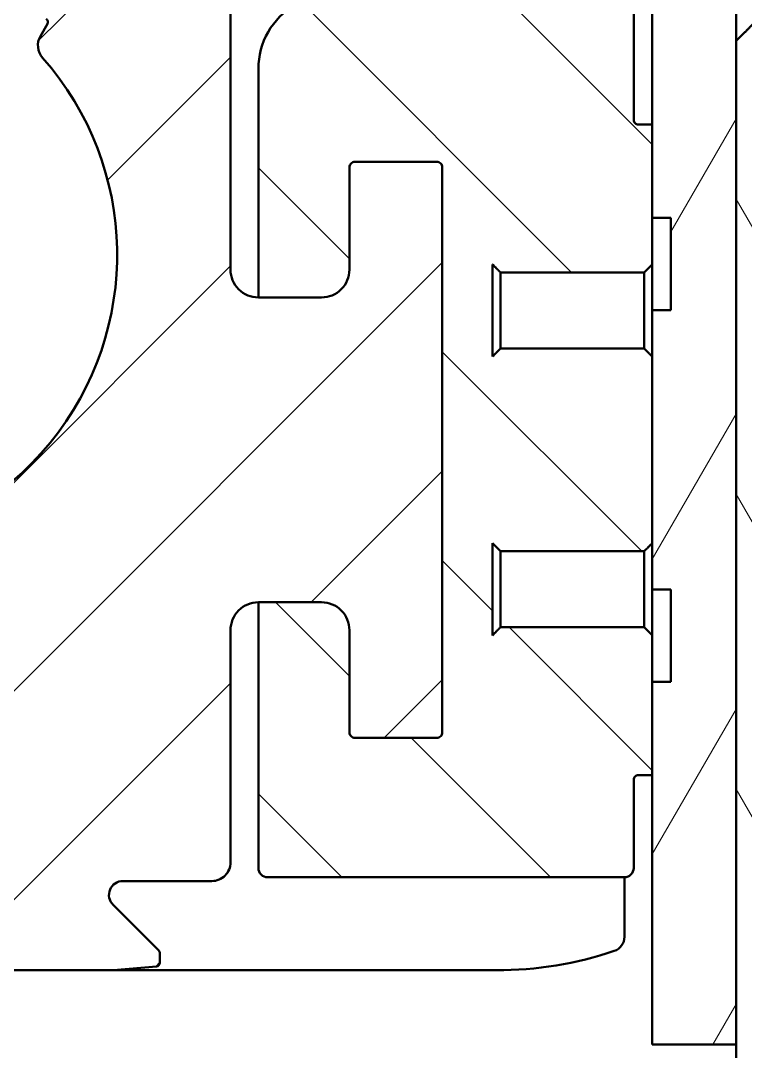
# Model space of a CAD drawing. Header units: millimetres. Extents: x 0 to 2376, y 0 to 1680.
# Drawn here: x 1817.5 to 1879.9, y 1193.2 to 1281.9 of the extents above; entities that cross this region are included whole.
import ezdxf

# ---------------------------------------------------------------- set-up
doc = ezdxf.new("R2010")
doc.units = ezdxf.units.MM
doc.header["$LTSCALE"] = 4
doc.layers.add('Hatch (ISO)', color=7, linetype='Continuous', lineweight=18)
doc.layers.add('Visible (ISO)', color=7, linetype='Continuous', lineweight=50)

msp = doc.modelspace()

# ---------------------------------------------------------------- hatches: boundary and pattern name
at = {"layer": 'Hatch (ISO)'}
h = msp.add_hatch(dxfattribs=at)
h.set_pattern_fill('ANSI31', color=256, scale=101.6, angle=90.00021045915, style=0)
h.set_pattern_definition([(135.00021045915, (0, 0), (-8.980223134685914, -8.980289107331227), [])])
edge = h.paths.add_edge_path()
edge.add_ellipse((1869.465174763153, 1208.966349610337), major_axis=(0.8000000000014894, 1.481769030366739e-12), ratio=1, start_angle=269.9999999999997, end_angle=359.999999999787)
edge.add_line((1870.265174763154, 1208.966349610336), (1870.265174763154, 1216.566349610335))
edge.add_ellipse((1870.665174763152, 1216.566349610338), major_axis=(-1.955912593333128e-12, 0.3999999999980446), ratio=1, start_angle=0, end_angle=89.99999999999977, ccw=False)
edge.add_line((1870.665174763154, 1216.966349610336), (1871.865174763154, 1216.966349610336))
edge.add_line((1871.865174763154, 1216.966349610336), (1871.865174763154, 1224.991700375799))
edge.add_line((1871.865174763154, 1224.991700375799), (1871.865174763154, 1228.996429342461))
edge.add_spline(control_points=[(1871.865174763154, 1228.996429342461), (1871.485326112208, 1229.379156072789), (1871.172374763154, 1229.695594533403)], knot_values=[0, 0, 0, 0.06151740070665828, 0.06151740070665828, 0.06151740070665828], weights=[1, 1.004609164062862, 1], degree=2, periodic=0)
edge.add_line((1871.172374763154, 1229.695594533403), (1858.797974763154, 1229.695594533403))
edge.add_spline(control_points=[(1858.797974763154, 1229.695594533403), (1858.485023414085, 1229.379156072773), (1858.105174763154, 1228.996429342461)], knot_values=[0, 0, 0, 0.0615174007066553, 0.0615174007066553, 0.0615174007066553], weights=[1, 1.004609164050975, 1], degree=2, periodic=0)
edge.add_line((1858.105174763154, 1228.996429342461), (1858.105174763154, 1236.93626987821))
edge.add_spline(control_points=[(1858.105174763154, 1236.93626987821), (1858.485023414082, 1236.5535431479), (1858.797974763154, 1236.237104687268)], knot_values=[0, 0, 0, 0.0615174007066553, 0.0615174007066553, 0.0615174007066553], weights=[1, 1.004609164113693, 1], degree=2, periodic=0)
edge.add_line((1858.797974763154, 1236.237104687268), (1871.172374763154, 1236.237104687268))
edge.add_spline(control_points=[(1871.172374763154, 1236.237104687269), (1871.485326112209, 1236.553543147884), (1871.865174763154, 1236.93626987821)], knot_values=[0, 0, 0, 0.06151740070665844, 0.06151740070665844, 0.06151740070665844], weights=[1, 1.004609164108344, 1], degree=2, periodic=0)
edge.add_line((1871.865174763154, 1236.93626987821), (1871.865174763154, 1252.996429342461))
edge.add_spline(control_points=[(1871.865174763154, 1252.996429342461), (1871.485326112207, 1253.379156072789), (1871.172374763154, 1253.695594533403)], knot_values=[0, 0, 0, 0.06151740070665812, 0.06151740070665812, 0.06151740070665812], weights=[1, 1.004609164038338, 1], degree=2, periodic=0)
edge.add_line((1871.172374763154, 1253.695594533403), (1858.797974763154, 1253.695594533403))
edge.add_spline(control_points=[(1858.797974763154, 1253.695594533403), (1858.485023414104, 1253.379156072792), (1858.105174763154, 1252.996429342461)], knot_values=[0, 0, 0, 0.06151740070665498, 0.06151740070665498, 0.06151740070665498], weights=[1, 1.004609164041367, 1], degree=2, periodic=0)
edge.add_line((1858.105174763154, 1252.996429342461), (1858.105174763154, 1260.93626987821))
edge.add_spline(control_points=[(1858.105174763154, 1260.93626987821), (1858.485023414104, 1260.553543147879), (1858.797974763154, 1260.237104687269)], knot_values=[0, 0, 0, 0.06151740070665497, 0.06151740070665497, 0.06151740070665497], weights=[1, 1.004609164103563, 1], degree=2, periodic=0)
edge.add_line((1858.797974763154, 1260.237104687269), (1871.172374763154, 1260.237104687269))
edge.add_spline(control_points=[(1871.172374763154, 1260.237104687269), (1871.485326112207, 1260.553543147882), (1871.865174763154, 1260.93626987821)], knot_values=[0, 0, 0, 0.06151740070665812, 0.06151740070665812, 0.06151740070665812], weights=[1, 1.004609164095982, 1], degree=2, periodic=0)
edge.add_line((1871.865174763154, 1260.93626987821), (1871.865174763154, 1264.940998844875))
edge.add_line((1871.865174763154, 1264.940998844875), (1871.865174763154, 1272.966349610336))
edge.add_line((1871.865174763154, 1272.966349610336), (1870.665174763154, 1272.966349610336))
edge.add_ellipse((1870.665174763153, 1273.366349610335), major_axis=(-0.3999999999991424, -8.6878220762018e-13), ratio=1, start_angle=0, end_angle=89.99999999999773, ccw=False)
edge.add_line((1870.265174763154, 1273.366349610335), (1870.265174763154, 1286.966349610335))
edge.add_ellipse((1869.865174763156, 1286.966349610338), major_axis=(1.994705017493029e-12, 0.399999999998002), ratio=1, start_angle=270.0000000000007, end_angle=360.0000000005707)
edge.add_line((1869.865174763154, 1287.366349610336), (1868.265174763154, 1287.366349610336))
edge.add_ellipse((1868.265174763152, 1287.766349610333), major_axis=(-0.3999999999980411, -1.948807165975527e-12), ratio=1, start_angle=0, end_angle=89.99999999999773, ccw=False)
edge.add_line((1867.865174763154, 1287.766349610336), (1867.865174763154, 1289.766349610336))
edge.add_ellipse((1867.065174763152, 1289.766349610334), major_axis=(-1.524401594512345e-12, 0.8000000000015035), ratio=1, start_angle=270.0000000000017, end_angle=359.999999999785)
edge.add_line((1867.065174763154, 1290.566349610335), (1855.788417006949, 1290.566349610335))
edge.add_line((1855.788417006949, 1290.566349610335), (1855.788417006949, 1290.886349610335))
edge.add_line((1855.788417006949, 1290.886349610336), (1868.345174763154, 1290.886349610336))
edge.add_line((1868.345174763154, 1290.886349610336), (1868.345174763154, 1287.846349610336))
edge.add_line((1868.345174763154, 1287.846349610336), (1869.945174763154, 1287.846349610336))
edge.add_line((1869.945174763154, 1287.846349610336), (1869.945174763154, 1294.246349610336))
edge.add_line((1869.945174763154, 1294.246349610336), (1868.865763828411, 1318.968924590104))
edge.add_ellipse((1857.737174763149, 1288.966349610317), major_axis=(-30.00257497978641, 11.12858906526202), ratio=1, start_angle=269.9999999999999, end_angle=290.3508816000671)
edge.add_line((1857.737174763154, 1320.966349610335), (1818.521174763154, 1320.966349610335))
edge.add_ellipse((1818.521174763153, 1288.966349610328), major_axis=(-32.00000000000738, 3.082471788150817e-13), ratio=1, start_angle=270, end_angle=290.3420989283417)
edge.add_line((1807.397184819496, 1318.970630100516), (1807.065174763154, 1311.366349610335))
edge.add_line((1807.065174763154, 1311.366349610335), (1810.425174763154, 1311.366349610335))
edge.add_ellipse((1810.425174763156, 1309.766349610338), major_axis=(1.599999999997536, 2.473263573058983e-12), ratio=1, start_angle=0, end_angle=90, ccw=False)
edge.add_line((1812.025174763154, 1309.766349610336), (1812.025174763154, 1299.846349610335))
edge.add_line((1812.025174763154, 1299.846349610335), (1816.894924426272, 1299.846349610335))
edge.add_line((1816.894924426272, 1299.846349610335), (1839.065174763154, 1287.046349610335))
edge.add_line((1839.065174763154, 1287.046349610335), (1841.785174763154, 1287.046349610335))
edge.add_line((1841.785174763154, 1287.046349610335), (1841.785174763154, 1290.886349610335))
edge.add_line((1841.785174763154, 1290.886349610335), (1852.741932519358, 1290.886349610335))
edge.add_line((1852.741932519358, 1290.886349610336), (1852.741932519358, 1290.566349610336))
edge.add_line((1852.741932519358, 1290.566349610335), (1843.065174763154, 1290.566349610335))
edge.add_ellipse((1843.065174763155, 1289.766349610334), major_axis=(-0.8000000000014894, -1.495979885081941e-12), ratio=1, start_angle=269.9999999999987, end_angle=359.999999999785)
edge.add_line((1842.265174763154, 1289.766349610336), (1842.265174763154, 1285.340621852604))
edge.add_ellipse((1839.865174763152, 1285.340621852606), major_axis=(-1.452197615708624e-12, -2.400000000002336), ratio=1, start_angle=30.603294608257784, end_angle=90.00000000000011, ccw=False)
edge.add_ellipse((1844.345174763161, 1277.766349610332), major_axis=(-5.508561630744388, -3.258181818189369), ratio=1, start_angle=270.0000000000001, end_angle=329.3967053917193)
edge.add_line((1837.945174763154, 1277.766349610336), (1837.945174763154, 1258.086349610335))
edge.add_line((1837.945174763154, 1258.086349610335), (1843.385174763154, 1258.086349610335))
edge.add_ellipse((1843.385174763155, 1260.486349610335), major_axis=(2.399999999999531, -4.574377856444973e-13), ratio=1, start_angle=269.9999999999994, end_angle=360.0000000000225)
edge.add_line((1845.785174763154, 1260.486349610335), (1845.785174763154, 1269.286349610335))
edge.add_ellipse((1846.265174763154, 1269.286349610336), major_axis=(-2.27901402595265e-13, 0.4799999999997767), ratio=1, start_angle=0, end_angle=89.99999999999989, ccw=False)
edge.add_line((1846.265174763154, 1269.766349610336), (1853.305174763154, 1269.766349610336))
edge.add_ellipse((1853.305174763154, 1269.286349610336), major_axis=(0.4799999999998068, 2.012560500042614e-13), ratio=1, start_angle=0, end_angle=89.99999999999977, ccw=False)
edge.add_line((1853.785174763154, 1269.286349610335), (1853.785174763154, 1220.646349610335))
edge.add_ellipse((1853.305174763154, 1220.646349610335), major_axis=(1.941506226466604e-13, -0.4799999999998192), ratio=1, start_angle=0, end_angle=89.99999999999721, ccw=False)
edge.add_line((1853.305174763154, 1220.166349610335), (1846.265174763154, 1220.166349610335))
edge.add_ellipse((1846.265174763154, 1220.646349610335), major_axis=(-0.4799999999997837, -1.870451952890593e-13), ratio=1, start_angle=0, end_angle=89.99999999999801, ccw=False)
edge.add_line((1845.785174763154, 1220.646349610335), (1845.785174763154, 1229.446349610335))
edge.add_ellipse((1843.385174763155, 1229.446349610336), major_axis=(9.654758417129715e-13, 2.399999999999025), ratio=1, start_angle=270.0000000000002, end_angle=360.0000000000468)
edge.add_line((1843.385174763154, 1231.846349610335), (1837.945174763154, 1231.846349610335))
edge.add_line((1837.945174763154, 1231.846349610335), (1837.945174763154, 1208.966349610335))
edge.add_ellipse((1838.745174763156, 1208.966349610337), major_axis=(1.503085312439542e-12, -0.8000000000015035), ratio=1, start_angle=270.0000000000005, end_angle=359.9999999997865)
edge.add_line((1838.745174763154, 1208.166349610335), (1869.465174763154, 1208.166349610336))
h = msp.add_hatch(dxfattribs=at)
h.set_pattern_fill('ANSI31', color=256, scale=101.6, angle=14.999977780745, style=0)
h.set_pattern_definition([(59.99997778074501, (0, 0), (-10.9985201655369, 6.350004265217327), [])])
h.paths.add_polyline_path([(1879.07979545967, 1193.766349610337), (1879.079795459667, 1280.166349610349), (1879.079795459666, 1318.566349610338), (1871.865174763136, 1318.566349610337), (1871.865174763138, 1272.966349610336), (1871.865174763138, 1264.940998844875), (1873.465174763138, 1264.940998844875), (1873.465174763138, 1256.991700375799), (1871.865174763138, 1256.991700375799), (1871.865174763138, 1252.996429342461), (1871.865174763139, 1236.93626987821), (1871.865174763139, 1232.940998844875), (1873.465174763139, 1232.940998844875), (1873.465174763139, 1224.991700375799), (1871.86517476314, 1224.991700375799), (1871.86517476314, 1216.966349610336), (1871.865174763141, 1193.766349610337)])
h = msp.add_hatch(dxfattribs=at)
h.set_pattern_fill('ANSI31', color=256, scale=101.6, style=0)
h.set_pattern_definition([(45, (0, 0), (-8.980256121069154, 8.980256121069154), [])])
edge = h.paths.add_edge_path()
edge.add_ellipse((1791.865174763153, 1200.966349610338), major_axis=(0.8000000000015106, 1.51734515302671e-12), ratio=1, start_angle=270.0000000000002, end_angle=359.9999999997839)
edge.add_line((1792.665174763155, 1200.966349610337), (1792.665174763155, 1201.434978760437))
edge.add_ellipse((1791.865174763161, 1201.434978760441), major_axis=(3.364083441645217e-12, 0.7999999999935953), ratio=1, start_angle=269.9999999999997, end_angle=315.0000000004774)
edge.add_line((1792.430860188103, 1202.000664185388), (1788.638177607083, 1205.793346766409))
edge.add_ellipse((1789.486705744505, 1206.641874903833), major_axis=(-0.8485281374248895, 0.8485281374219397), ratio=1, start_angle=339.99999999984664, end_angle=449.9999999999984, ccw=False)
edge.add_line((1788.979563830417, 1207.729444248277), (1793.755772629233, 1209.956626988112))
edge.add_ellipse((1795.784340285586, 1205.606349610345), major_axis=(4.350277377767578, 2.028567656353339), ratio=1, start_angle=64.99999999995771, end_angle=90.00000000000023, ccw=False)
edge.add_line((1795.784340285588, 1210.406349610337), (1799.146009240721, 1210.406349610337))
edge.add_ellipse((1799.146009240723, 1205.606349610345), major_axis=(4.799999999991606, 1.899167577552761e-12), ratio=1, start_angle=64.99999999995771, end_angle=90.0000000000004, ccw=False)
edge.add_line((1801.174576897076, 1209.956626988113), (1805.950785695892, 1207.729444248278))
edge.add_ellipse((1805.443643781805, 1206.641874903833), major_axis=(1.08756934444391, -0.5071419140875425), ratio=1, start_angle=339.9999999998467, end_angle=450.00000000000233, ccw=False)
edge.add_line((1806.292171919227, 1205.793346766409), (1802.499489338206, 1202.000664185388))
edge.add_ellipse((1803.065174763148, 1201.434978760441), major_axis=(-0.5656854249470172, -0.5656854249423616), ratio=1, start_angle=270.0000000000015, end_angle=315.0000000004775)
edge.add_line((1802.265174763155, 1201.434978760438), (1802.265174763155, 1200.966349610337))
edge.add_ellipse((1803.065174763156, 1200.966349610338), major_axis=(1.510239725669109e-12, -0.8000000000015106), ratio=1, start_angle=269.9999999999997, end_angle=359.999999999784)
edge.add_line((1803.065174763155, 1200.166349610337), (1825.465174763155, 1200.166349610337))
edge.add_line((1825.465174763155, 1200.166349610337), (1829.173064600835, 1200.490747936737))
edge.add_ellipse((1829.145174763155, 1200.809530240126), major_axis=(0.318782303388879, 0.027889837679554), ratio=1, start_angle=269.9999999999844, end_angle=354.9999999999231)
edge.add_line((1829.465174763155, 1200.809530240126), (1829.465174763155, 1201.633801270377))
edge.add_ellipse((1829.145174763147, 1201.633801270374), major_axis=(-2.523982362291468e-12, 0.3200000000075534), ratio=1, start_angle=270.000000000001, end_angle=314.9999999991136)
edge.add_line((1829.371448933134, 1201.860075440358), (1825.433702900579, 1205.797821472913))
edge.add_ellipse((1826.282231038002, 1206.646349610337), major_axis=(-0.8485281374244068, 0.8485281374227429), ratio=1, start_angle=314.9999999998848, end_angle=449.99999999999625, ccw=False)
edge.add_line((1826.282231038003, 1207.846349610337), (1833.945174763155, 1207.846349610337))
edge.add_ellipse((1833.945174763157, 1209.446349610334), major_axis=(1.599999999997515, -2.493332178160184e-12), ratio=1, start_angle=269.9999999999997, end_angle=360.0000000001787)
edge.add_line((1835.545174763155, 1209.446349610337), (1835.545174763155, 1229.446349610337))
edge.add_ellipse((1837.945174763154, 1229.446349610338), major_axis=(-9.886636392432012e-13, 2.399999999999025), ratio=1, start_angle=0, end_angle=89.99999999999989, ccw=False)
edge.add_line((1837.945174763155, 1231.846349610337), (1843.385174763155, 1231.846349610337))
edge.add_ellipse((1843.385174763156, 1229.446349610338), major_axis=(2.399999999999025, 9.922163529220023e-13), ratio=1, start_angle=0, end_angle=90.00000000000068, ccw=False)
edge.add_line((1845.785174763155, 1229.446349610337), (1845.785174763155, 1220.646349610337))
edge.add_ellipse((1846.265174763155, 1220.646349610337), major_axis=(-2.179347725710184e-13, -0.4799999999997909), ratio=1, start_angle=270.0000000000022, end_angle=360.0000000000463)
edge.add_line((1846.265174763155, 1220.166349610337), (1853.305174763155, 1220.166349610337))
edge.add_ellipse((1853.305174763155, 1220.646349610337), major_axis=(0.4799999999998192, -1.824076357830132e-13), ratio=1, start_angle=269.999999999998, end_angle=360.0000000000447)
edge.add_line((1853.785174763155, 1220.646349610337), (1853.785174763154, 1269.286349610337))
edge.add_ellipse((1853.305174763155, 1269.286349610337), major_axis=(1.912894199800145e-13, 0.479999999999805), ratio=1, start_angle=270.0000000000007, end_angle=360.0000000000466)
edge.add_line((1853.305174763154, 1269.766349610337), (1846.265174763154, 1269.766349610337))
edge.add_ellipse((1846.265174763154, 1269.286349610337), major_axis=(-0.4799999999997695, 2.108293452134175e-13), ratio=1, start_angle=270.0000000000014, end_angle=360.0000000000524)
edge.add_line((1845.785174763155, 1269.286349610337), (1845.785174763155, 1260.486349610337))
edge.add_ellipse((1843.385174763155, 1260.486349610336), major_axis=(4.826239846190573e-13, -2.399999999999523), ratio=1, start_angle=0, end_angle=89.99999999999977, ccw=False)
edge.add_line((1843.385174763155, 1258.086349610337), (1837.945174763154, 1258.086349610337))
edge.add_ellipse((1837.945174763154, 1260.486349610336), major_axis=(-2.399999999999502, -4.948364378899344e-13), ratio=1, start_angle=0, end_angle=90.00000000000011, ccw=False)
edge.add_line((1835.545174763155, 1260.486349610337), (1835.545174763155, 1286.012093351914))
edge.add_ellipse((1834.585174763156, 1286.012093351916), major_axis=(1.284968114375362e-12, 0.9599999999987007), ratio=1, start_angle=269.9999999999987, end_angle=330.0000000001217)
edge.add_line((1835.065174763155, 1286.843477739548), (1827.971227791302, 1290.939169933364))
edge.add_ellipse((1827.571227791307, 1290.246349610359), major_axis=(-0.6928203230053271, 0.3999999999947301), ratio=1, start_angle=270.0000000000055, end_angle=300.0000000008455)
edge.add_line((1827.571227791302, 1291.046349610337), (1825.219082435217, 1291.046349610337))
edge.add_ellipse((1825.219082435217, 1290.246349610336), major_axis=(-0.8000000000008747, -8.565404087698141e-13), ratio=1, start_angle=269.9999999999987, end_angle=329.9999999999013)
edge.add_line((1824.52626211219, 1290.646349610337), (1824.277202219865, 1290.214965222703))
edge.add_ellipse((1824.970022542894, 1289.814965222704), major_axis=(-0.3999999999994446, -0.6928203230292544), ratio=1, start_angle=269.9999999999995, end_angle=359.9999999997834)
edge.add_line((1824.570022542892, 1289.122144899676), (1824.768021194925, 1289.007830324625))
edge.add_ellipse((1824.368021194936, 1288.315010001604), major_axis=(0.399999999989387, 0.692820323020586), ratio=0.9999999999999997, start_angle=314.99999999928787, end_angle=360.00000000000335, ccw=False)
edge.add_line((1825.140761855958, 1288.522065237679), (1825.550710308196, 1286.992116785441))
edge.add_ellipse((1824.777969647167, 1286.785061549358), major_axis=(0.2070552360826705, -0.772740661028549), ratio=1, start_angle=0, end_angle=90.00000000000301, ccw=False)
edge.add_line((1824.985024883247, 1286.012320888329), (1823.892204560218, 1285.7195005653))
edge.add_ellipse((1823.685149324138, 1286.492241226332), major_axis=(-0.772740661031921, -0.2070552360804111), ratio=1, start_angle=45.000000000034504, end_angle=89.99999999999659, ccw=False)
edge.add_line((1823.285149324137, 1285.799420903305), (1821.998258898093, 1286.542407437198))
edge.add_ellipse((1821.198258898094, 1285.156766791139), major_axis=(0.7999999999994508, 1.385640646058865), ratio=0.9999999999999998, start_angle=4.071109992273301e-13, end_angle=84.9999999997983)
edge.add_line((1819.887615627231, 1286.074489089305), (1818.129882962629, 1283.564186687966))
edge.add_ellipse((1818.523075943885, 1283.288869998516), major_axis=(-0.2753166894489655, -0.3931929812555538), ratio=1, start_angle=269.9999999999994, end_angle=365.0000000003845)
edge.add_line((1818.283075943887, 1282.873177804702), (1819.668865476586, 1282.073091844958))
edge.add_ellipse((1819.508865476583, 1281.795963715745), major_axis=(0.2771281292122661, -0.1600000000039601), ratio=1, start_angle=1.0376766113040503e-09, end_angle=90.00000000001518, ccw=False)
edge.add_line((1819.785993605798, 1281.635963715746), (1819.177636280746, 1280.582257919604))
edge.add_ellipse((1820.563276926805, 1279.782257919605), major_axis=(-0.7999999999993367, -1.385640646058452), ratio=1, start_angle=269.9999999999993, end_angle=341.4793114944854)
edge.add_ellipse((1800.185174763154, 1261.766349610337), major_axis=(16.95614899695682, -19.17939027166907), ratio=1, start_angle=127.04137729318089, end_angle=450, ccw=False)
edge.add_ellipse((1805.598357949407, 1288.422257919604), major_axis=(1.56799458131985, -0.3184226640027599), ratio=1, start_angle=269.9999999999991, end_angle=341.4793160123123)
edge.add_line((1806.983998595462, 1287.622257919604), (1807.592355920511, 1288.675963715746))
edge.add_ellipse((1807.869484049722, 1288.515963715746), major_axis=(0.1600000000002582, 0.2771281292112783), ratio=1, start_angle=6.798472895752639e-11, end_angle=90.0000000000008, ccw=False)
edge.add_line((1808.029484049722, 1288.793091844957), (1809.415273582421, 1287.993005885215))
edge.add_ellipse((1809.655273582423, 1288.408698079028), major_axis=(0.4156921938132228, -0.2400000000011085), ratio=1, start_angle=270.0000000000047, end_angle=365.0000000005938)
edge.add_line((1810.090301320199, 1288.205841313396), (1811.414936778362, 1291.046531220582))
edge.add_ellipse((1809.964844319105, 1291.722720439368), major_axis=(0.6761892187859009, 1.45009245925694), ratio=1, start_angle=269.9999999999986, end_angle=355.0000000000533)
edge.add_line((1810.764844319105, 1293.108361085422), (1809.699431021577, 1293.723477739548))
edge.add_ellipse((1809.539431021577, 1293.446349610337), major_axis=(-0.277128129211193, 0.1599999999996826), ratio=1, start_angle=269.9999999999974, end_angle=299.9999999999913)
edge.add_line((1809.539431021577, 1293.766349610337), (1807.944148953493, 1293.766349610337))
edge.add_ellipse((1807.94414895349, 1293.44634961034), major_axis=(-0.3199999999961989, 3.160359523789389e-12), ratio=1, start_angle=270.000000000001, end_angle=324.314665288145)
edge.add_ellipse((1804.825174763154, 1295.686349610337), major_axis=(2.859059674477036, -2.053333333333215), ratio=1, start_angle=85.5277438696491, end_angle=360.00000000000006, ccw=False)
edge.add_ellipse((1807.301560676217, 1298.621160133966), major_axis=(0.244567543639101, -0.2063654927557639), ratio=1, start_angle=270.0000000000006, end_angle=330.1575908423035)
edge.add_line((1807.411007122081, 1298.320458495311), (1809.414621209018, 1299.049714383913))
edge.add_ellipse((1809.305174763156, 1299.350416022563), major_axis=(0.3007016386506643, 0.1094464458627101), ratio=1, start_angle=270.0000000000066, end_angle=340.0000000002991)
edge.add_line((1809.625174763155, 1299.350416022564), (1809.625174763155, 1306.566349610337))
edge.add_ellipse((1808.025174763157, 1306.566349610339), major_axis=(2.500437605517787e-12, 1.5999999999975), ratio=1, start_angle=270, end_angle=360.0000000001787)
edge.add_line((1808.025174763154, 1308.166349610337), (1788.745174763154, 1308.166349610337))
edge.add_line((1788.745174763154, 1308.166349610337), (1786.954039929447, 1307.850524213068))
edge.add_ellipse((1787.065174763155, 1307.220247251139), major_axis=(-0.6302769619285511, -0.1111348337081596), ratio=1, start_angle=270.0000000000057, end_angle=349.9999999998464)
edge.add_line((1786.425174763154, 1307.22024725114), (1786.425174763154, 1306.406349610337))
edge.add_ellipse((1786.745174763156, 1306.406349610338), major_axis=(1.67133107937932e-12, -0.3200000000016701), ratio=1, start_angle=270.000000000001, end_angle=359.999999999403)
edge.add_line((1786.745174763154, 1306.086349610337), (1789.0395341171, 1306.086349610337))
edge.add_ellipse((1789.039534117099, 1305.286349610337), major_axis=(0.8000000000000043, -3.442768146647595e-13), ratio=1, start_angle=330.0000000000256, end_angle=450.0000000000002, ccw=False)
edge.add_line((1789.732354440127, 1304.886349610337), (1787.561517427974, 1301.126349610337))
edge.add_ellipse((1787.284389298763, 1301.286349610336), major_axis=(-0.1599999999995405, -0.2771281292107525), ratio=1, start_angle=29.99999999987142, end_angle=89.9999999999975, ccw=False)
edge.add_line((1787.284389298762, 1300.966349610337), (1778.422415321935, 1300.966349610337))
edge.add_ellipse((1778.422415321939, 1296.966349610327), major_axis=(-4.000000000010097, -3.934536103326655e-12), ratio=1, start_angle=269.9999999999998, end_angle=314.9829585107055)
edge.add_ellipse((1773.785174763154, 1301.606349610337), major_axis=(-1.810731741023899, -1.809654818479873), ratio=1, start_angle=264.24068628790315, end_angle=449.99999999999983, ccw=False)
edge.add_line((1772.166361249053, 1303.589539668441), (1775.004348728333, 1305.906096503493))
edge.add_ellipse((1775.510227951491, 1305.286349610337), major_axis=(0.6197468931561663, 0.5058792231573287), ratio=1, start_angle=50.77635695141879, end_angle=90.00000000000063, ccw=False)
edge.add_line((1775.51022795149, 1306.086349610337), (1777.785174763154, 1306.086349610337))
edge.add_ellipse((1777.785174763153, 1306.406349610338), major_axis=(0.3200000000016772, 1.67488379305812e-12), ratio=1, start_angle=269.9999999999953, end_angle=359.9999999993998)
edge.add_line((1778.105174763154, 1306.406349610337), (1778.105174763154, 1307.22024725114))
edge.add_ellipse((1777.465174763153, 1307.220247251139), major_axis=(-5.573346345790347e-13, 0.6400000000009634), ratio=1, start_angle=269.9999999999997, end_angle=349.9999999998446)
edge.add_line((1777.576309596861, 1307.850524213068), (1775.785174763154, 1308.166349610337))
edge.add_line((1775.785174763154, 1308.166349610337), (1764.345174763154, 1308.166349610337))
edge.add_ellipse((1764.345174763153, 1306.566349610338), major_axis=(-1.599999999998893, 1.100668416070382e-12), ratio=1, start_angle=270.000000000001, end_angle=360.0000000000796)
edge.add_line((1762.745174763154, 1306.566349610337), (1762.745174763154, 1294.583405885185))
edge.add_ellipse((1761.545174763155, 1294.583405885183), major_axis=(1.128491211287491e-12, -1.199999999999589), ratio=1, start_angle=314.9999999999003, end_angle=450.0000000000011, ccw=False)
edge.add_line((1760.69664662573, 1293.73487774776), (1756.758900593175, 1297.672623780316))
edge.add_ellipse((1756.532626423194, 1297.446349610334), major_axis=(-0.2262741699815092, 0.2262741699811489), ratio=1, start_angle=270.000000000011, end_angle=314.9999999996974)
edge.add_line((1756.532626423195, 1297.766349610337), (1755.385174763155, 1297.766349610337))
edge.add_ellipse((1755.385174763155, 1297.446349610336), major_axis=(-0.3200000000008458, -8.494329742493119e-13), ratio=1, start_angle=270.0000000000018, end_angle=359.9999999996978)
edge.add_line((1755.065174763154, 1297.446349610336), (1755.065174763154, 1278.406349610337))
edge.add_ellipse((1755.705174763153, 1278.406349610335), major_axis=(-1.044939234560002e-12, -0.6399999999989524), ratio=1, start_angle=269.9999999999994, end_angle=360.0000000001877)
edge.add_line((1755.705174763154, 1277.766349610336), (1756.825174763154, 1277.766349610336))
edge.add_ellipse((1756.825174763153, 1278.086349610337), major_axis=(0.3200000000008636, 8.657532527113018e-13), ratio=1, start_angle=269.9999999999989, end_angle=359.9999999996898)
edge.add_line((1757.145174763155, 1278.086349610337), (1757.145174763155, 1278.486349610337))
edge.add_ellipse((1757.465174763155, 1278.486349610336), major_axis=(8.724119146418431e-13, 0.3200000000008725), ratio=1, start_angle=3.128093339910265e-10, end_angle=89.99999999999852, ccw=False)
edge.add_line((1757.465174763154, 1278.806349610336), (1761.625174763154, 1278.806349610336))
edge.add_ellipse((1761.625174763155, 1278.166349610337), major_axis=(0.6399999999990129, 9.925420602320863e-13), ratio=1, start_angle=0, end_angle=90.00000000000023, ccw=False)
edge.add_line((1762.265174763154, 1278.166349610337), (1762.265174763154, 1269.046349610336))
edge.add_ellipse((1761.625174763154, 1269.046349610337), major_axis=(-9.991739599906237e-14, -0.6400000000001), ratio=1, start_angle=1.779199010343291e-11, end_angle=89.9999999999988, ccw=False)
edge.add_line((1761.625174763155, 1268.406349610337), (1757.465174763154, 1268.406349610337))
edge.add_ellipse((1757.465174763155, 1268.726349610336), major_axis=(-0.3200000000000536, 5.040278720938123e-14), ratio=1, start_angle=1.921307557495311e-11, end_angle=89.999999999995, ccw=False)
edge.add_line((1757.145174763155, 1268.726349610336), (1757.145174763155, 1269.126349610337))
edge.add_ellipse((1756.825174763154, 1269.126349610337), major_axis=(-5.484635552508361e-14, 0.3200000000000536), ratio=1, start_angle=270.0000000000003, end_angle=359.9999999999812)
edge.add_line((1756.825174763154, 1269.446349610336), (1755.705174763154, 1269.446349610336))
edge.add_ellipse((1755.705174763154, 1268.806349610336), major_axis=(-0.6400000000000504, -5.329338139920898e-14), ratio=1, start_angle=270.0000000000016, end_angle=359.9999999999914)
edge.add_line((1755.065174763155, 1268.806349610336), (1755.065174763155, 1234.566349610336))
edge.add_ellipse((1755.865174763155, 1234.566349610337), major_axis=(7.641698531210005e-13, -0.8000000000007607), ratio=1, start_angle=269.9999999999992, end_angle=359.9999999998914)
edge.add_line((1755.865174763155, 1233.766349610336), (1756.333803913256, 1233.766349610336))
edge.add_ellipse((1756.333803913259, 1234.566349610328), major_axis=(0.799999999991325, -3.113395082684867e-12), ratio=1, start_angle=269.9999999999991, end_angle=315.0000000005245)
edge.add_line((1756.899489338206, 1234.000664185388), (1760.692171919228, 1237.793346766409))
edge.add_ellipse((1761.540700056652, 1236.944818628987), major_axis=(0.8485281374214495, 0.8485281374244493), ratio=1, start_angle=339.9999999998334, end_angle=450.0000000000007, ccw=False)
edge.add_line((1762.628269401095, 1237.451960543074), (1764.855452140931, 1232.675751744258))
edge.add_ellipse((1760.50517476315, 1230.647184087902), major_axis=(2.028567656356212, -4.350277377780504), ratio=1, start_angle=65.00000000002598, end_angle=90.00000000000023, ccw=False)
edge.add_line((1765.305174763155, 1230.647184087903), (1765.305174763155, 1227.28551513277))
edge.add_ellipse((1760.50517476315, 1227.285515132771), major_axis=(-9.501087928451864e-13, -4.800000000004445), ratio=1, start_angle=65.00000000002558, end_angle=90, ccw=False)
edge.add_line((1764.855452140931, 1225.256947476415), (1762.628269401095, 1220.480738677599))
edge.add_ellipse((1761.540700056652, 1220.987880591686), major_axis=(-0.5071419140870378, -1.087569344443398), ratio=1, start_angle=339.999999999833, end_angle=450.00000000000045, ccw=False)
edge.add_line((1760.692171919227, 1220.139352454265), (1756.899489338205, 1223.932035035285))
edge.add_ellipse((1756.33380391326, 1223.366349610345), major_axis=(-0.5656854249401734, 0.5656854249460993), ratio=1, start_angle=270.0000000000105, end_angle=315.0000000005219)
edge.add_line((1756.333803913256, 1224.166349610337), (1755.865174763155, 1224.166349610337))
edge.add_ellipse((1755.865174763155, 1223.366349610336), major_axis=(-0.8000000000007645, -7.670564329850259e-13), ratio=1, start_angle=269.999999999999, end_angle=359.9999999998909)
edge.add_line((1755.065174763155, 1223.366349610337), (1755.065174763155, 1209.446349610336))
edge.add_ellipse((1756.665174763154, 1209.446349610335), major_axis=(-1.235671535864802e-12, -1.599999999998755), ratio=1, start_angle=270, end_angle=360.000000000089)
edge.add_line((1756.665174763155, 1207.846349610336), (1768.648118488307, 1207.846349610336))
edge.add_ellipse((1768.648118488307, 1206.646349610337), major_axis=(1.200000000000067, -2.258802064386932e-14), ratio=1, start_angle=314.99999999999915, end_angle=449.9999999999987, ccw=False)
edge.add_line((1769.496646625731, 1205.797821472913), (1765.558900593175, 1201.860075440357))
edge.add_ellipse((1765.785174763159, 1201.633801270376), major_axis=(-0.2262741699815496, -0.2262741699841151), ratio=1, start_angle=270.0000000000018, end_angle=314.9999999995405)
edge.add_line((1765.465174763155, 1201.633801270377), (1765.465174763155, 1200.809530240125))
edge.add_ellipse((1765.785174763154, 1200.809530240125), major_axis=(2.287193241587598e-14, -0.3199999999994123), ratio=1, start_angle=269.9999999999972, end_angle=355.000000000101)
edge.add_line((1765.757284925476, 1200.490747936737), (1769.465174763155, 1200.166349610337))
edge.add_line((1769.465174763155, 1200.166349610337), (1791.865174763155, 1200.166349610337))
h = msp.add_hatch(dxfattribs=at)
h.set_pattern_fill('ANSI31', color=256, scale=101.6, angle=75.00017538262, style=0)
h.set_pattern_definition([(120.00017538262, (0, 0), (-10.99850319063437, -6.350033666493876), [])])
edge = h.paths.add_edge_path()
edge.add_line((1873.465174763143, 1126.566349610348), (1873.465174763144, 1110.566349610348))
edge.add_line((1873.465174763144, 1110.566349610348), (1880.682725490433, 1110.566349610349))
edge.add_line((1880.682725490433, 1110.566349610349), (1880.682725490433, 1116.966349610349))
edge.add_line((1880.682725490433, 1116.966349610349), (1881.484680602474, 1116.966349610349))
edge.add_line((1881.484680602474, 1116.966349610349), (1881.484680602475, 1111.926349610349))
edge.add_spline(control_points=[(1881.484680602475, 1111.92634961035), (1881.484680602475, 1111.827710903879), (1881.507815594176, 1111.711627364497), (1881.583463105828, 1111.529281620322), (1881.649408784609, 1111.430789098397), (1881.789350516979, 1111.291085028076), (1881.888160970158, 1111.225209618226), (1882.071250083988, 1111.149504703012), (1882.187967056569, 1111.126349610349), (1882.28712675522, 1111.126349610349)], knot_values=[0, 0, 0, 0, 0.01849475746335468, 0.01849475746335468, 0.03701523376940336, 0.03701523376940336, 0.0555709164929621, 0.0555709164929621, 0.07416335999003985, 0.07416335999003985, 0.07416335999003985, 0.07416335999003985], degree=3, periodic=0)
edge.add_line((1882.28712675522, 1111.126349610349), (1885.956703680786, 1111.126349610349))
edge.add_line((1885.956703680785, 1111.126349610349), (1885.956703680785, 1113.766349610349))
edge.add_line((1885.956703680785, 1113.766349610349), (1891.37364584546, 1113.766349610349))
edge.add_line((1891.37364584546, 1113.766349610349), (1891.37364584546, 1111.126349610349))
edge.add_line((1891.37364584546, 1111.126349610349), (1895.043222771069, 1111.126349610349))
edge.add_spline(control_points=[(1895.043222771068, 1111.126349610349), (1895.142382469719, 1111.126349610349), (1895.259099442299, 1111.149504703013), (1895.44218855613, 1111.225209618226), (1895.540999009309, 1111.291085028077), (1895.680940741679, 1111.430789098398), (1895.74688642046, 1111.529281620323), (1895.822533932111, 1111.711627364497), (1895.845668923812, 1111.82771090388), (1895.845668923812, 1111.926349610351)], knot_values=[-0.07416335999003992, -0.07416335999003992, -0.07416335999003992, -0.07416335999003992, -0.05557091649296217, -0.05557091649296217, -0.03701523376940341, -0.03701523376940341, -0.01849475746335472, -0.01849475746335472, 0, 0, 0, 0], degree=3, periodic=0)
edge.add_line((1895.845668923812, 1111.926349610351), (1895.845668923812, 1116.966349610349))
edge.add_line((1895.845668923812, 1116.966349610349), (1896.647624035854, 1116.966349610349))
edge.add_line((1896.647624035854, 1116.966349610349), (1896.647624035855, 1110.566349610349))
edge.add_line((1896.647624035855, 1110.566349610349), (1897.945174763144, 1110.566349610349))
edge.add_line((1897.945174763144, 1110.566349610349), (1899.866675221082, 1110.566349610349))
edge.add_line((1899.866675221082, 1110.566349610349), (1900.179144219742, 1110.566349610349))
edge.add_line((1900.179144219742, 1110.566349610349), (1900.179144219742, 1112.006349610353))
edge.add_line((1900.179144219742, 1112.006349610353), (1900.179144219742, 1112.486349610349))
edge.add_spline(control_points=[(1900.179144219742, 1112.486349610349), (1900.628299566156, 1112.673450941733), (1901.015218122132, 1112.806349610353)], knot_values=[0, 0, 0, 0.04204789676941537, 0.04204789676941537, 0.04204789676941537], weights=[1, 1.050277891741984, 1.089175107701955], degree=2, periodic=0)
edge.add_spline(control_points=[(1901.015218122132, 1112.806349610353), (1903.299495897394, 1113.590952649936), (1905.951205306545, 1112.486349610349)], knot_values=[0.04204789676941537, 0.04204789676941537, 0.04204789676941537, 0.3715209258649008, 0.3715209258649008, 0.3715209258649008], weights=[1.089175107701955, 1.393960472734404, 1], degree=2, periodic=0)
edge.add_line((1905.951205306545, 1112.486349610349), (1905.951205306545, 1110.566349610349))
edge.add_line((1905.951205306545, 1110.56634961035), (1909.703192828521, 1110.56634961035))
edge.add_line((1909.703192828521, 1110.56634961035), (1911.063674305205, 1110.56634961035))
edge.add_line((1911.063674305205, 1110.56634961035), (1917.959898465935, 1110.56634961035))
edge.add_line((1917.959898465935, 1110.56634961035), (1917.959898465935, 1116.96634961035))
edge.add_line((1917.959898465934, 1116.96634961035), (1918.819185574358, 1116.96634961035))
edge.add_line((1918.819185574358, 1116.96634961035), (1918.819185574359, 1111.92634961035))
edge.add_spline(control_points=[(1918.819185574359, 1111.926349610351), (1918.819185574359, 1111.830351510938), (1918.842907865943, 1111.717622777189), (1918.920874818656, 1111.537740084913), (1918.990362218908, 1111.439825803023), (1919.13956615694, 1111.29790029657), (1919.247285055629, 1111.230545732747), (1919.450425355907, 1111.150690191321), (1919.583094696774, 1111.12634961035), (1919.695497796672, 1111.12634961035)], knot_values=[0, 0, 0, 0, 0.01799964363979008, 0.01799964363979008, 0.03675986571777564, 0.03675986571777564, 0.05661038031440432, 0.05661038031440432, 0.07768596154529689, 0.07768596154529689, 0.07768596154529689, 0.07768596154529689], degree=3, periodic=0)
edge.add_line((1919.695497796672, 1111.12634961035), (1924.664909309403, 1111.12634961035))
edge.add_line((1924.664909309403, 1111.12634961035), (1924.664909309403, 1113.76634961035))
edge.add_line((1924.664909309403, 1113.76634961035), (1926.265440216885, 1113.76634961035))
edge.add_line((1926.265440216885, 1113.76634961035), (1926.265440216885, 1111.12634961035))
edge.add_line((1926.265440216885, 1111.12634961035), (1931.234851729616, 1111.12634961035))
edge.add_spline(control_points=[(1931.234851729615, 1111.12634961035), (1931.347254829514, 1111.12634961035), (1931.47992417038, 1111.150690191322), (1931.683064470658, 1111.230545732747), (1931.790783369347, 1111.29790029657), (1931.93998730738, 1111.439825803024), (1932.009474707632, 1111.537740084913), (1932.087441660344, 1111.71762277719), (1932.111163951929, 1111.830351510939), (1932.111163951929, 1111.926349610351)], knot_values=[-0.07768596154529683, -0.07768596154529683, -0.07768596154529683, -0.07768596154529683, -0.0566103803144043, -0.0566103803144043, -0.03675986571777562, -0.03675986571777562, -0.01799964363979006, -0.01799964363979006, 0, 0, 0, 0], degree=3, periodic=0)
edge.add_line((1932.111163951929, 1111.926349610351), (1932.111163951928, 1116.96634961035))
edge.add_line((1932.111163951929, 1116.96634961035), (1932.970451060353, 1116.96634961035))
edge.add_line((1932.970451060352, 1116.96634961035), (1932.970451060353, 1110.56634961035))
edge.add_line((1932.970451060353, 1110.566349610351), (1939.866675221082, 1110.566349610351))
edge.add_line((1939.866675221082, 1110.566349610351), (1941.227156697766, 1110.566349610351))
edge.add_line((1941.227156697766, 1110.566349610351), (1944.979144219742, 1110.566349610351))
edge.add_line((1944.979144219742, 1110.566349610351), (1944.979144219742, 1112.486349610351))
edge.add_spline(control_points=[(1944.979144219742, 1112.486349610351), (1947.630853628907, 1113.590952649943), (1949.915131404196, 1112.80634961034)], knot_values=[0, 0, 0, 0.3294730290977837, 0.3294730290977837, 0.3294730290977837], weights=[1, 1.393960472737095, 1.089175107697649], degree=2, periodic=0)
edge.add_spline(control_points=[(1949.915131404196, 1112.80634961034), (1950.302049960154, 1112.673450941725), (1950.751205306545, 1112.486349610351)], knot_values=[0.3294730290977837, 0.3294730290977837, 0.3294730290977837, 0.3715209258648789, 0.3715209258648789, 0.3715209258648789], weights=[1.089175107697649, 1.050277891739202, 1], degree=2, periodic=0)
edge.add_line((1950.751205306545, 1112.486349610351), (1950.751205306545, 1112.006349610353))
edge.add_line((1950.751205306545, 1112.006349610353), (1950.751205306545, 1110.566349610351))
edge.add_line((1950.751205306545, 1110.566349610351), (1951.063674305205, 1110.566349610351))
edge.add_line((1951.063674305205, 1110.566349610351), (1952.985174763144, 1110.566349610351))
edge.add_line((1952.985174763144, 1110.566349610351), (1954.282725490433, 1110.566349610351))
edge.add_line((1954.282725490433, 1110.566349610351), (1954.282725490433, 1116.966349610351))
edge.add_line((1954.282725490433, 1116.966349610351), (1955.084680602475, 1116.966349610351))
edge.add_line((1955.084680602474, 1116.966349610351), (1955.084680602475, 1111.926349610351))
edge.add_spline(control_points=[(1955.084680602475, 1111.926349610353), (1955.084680602475, 1111.827710903882), (1955.107815594177, 1111.711627364499), (1955.183463105828, 1111.529281620325), (1955.249408784609, 1111.4307890984), (1955.389350516979, 1111.291085028079), (1955.488160970158, 1111.225209618228), (1955.671250083988, 1111.149504703015), (1955.787967056569, 1111.126349610351), (1955.88712675522, 1111.126349610351)], knot_values=[0, 0, 0, 0, 0.01849475746335468, 0.01849475746335468, 0.0370152337694036, 0.0370152337694036, 0.05557091649296235, 0.05557091649296235, 0.0741633599900401, 0.0741633599900401, 0.0741633599900401, 0.0741633599900401], degree=3, periodic=0)
edge.add_line((1955.88712675522, 1111.126349610351), (1959.556703680827, 1111.126349610352))
edge.add_line((1959.556703680827, 1111.126349610352), (1959.556703680827, 1113.766349610351))
edge.add_line((1959.556703680827, 1113.766349610351), (1964.973645845502, 1113.766349610352))
edge.add_line((1964.973645845502, 1113.766349610352), (1964.973645845502, 1111.126349610352))
edge.add_line((1964.973645845502, 1111.126349610352), (1968.643222771069, 1111.126349610352))
edge.add_spline(control_points=[(1968.643222771067, 1111.126349610352), (1968.742382469718, 1111.126349610352), (1968.859099442299, 1111.149504703015), (1969.04218855613, 1111.225209618229), (1969.140999009309, 1111.291085028079), (1969.280940741678, 1111.430789098401), (1969.34688642046, 1111.529281620325), (1969.422533932111, 1111.7116273645), (1969.445668923813, 1111.827710903882), (1969.445668923813, 1111.926349610353)], knot_values=[-0.07416335999004009, -0.07416335999004009, -0.07416335999004009, -0.07416335999004009, -0.05557091649296234, -0.05557091649296234, -0.03701523376940358, -0.03701523376940358, -0.01849475746335466, -0.01849475746335466, 0, 0, 0, 0], degree=3, periodic=0)
edge.add_line((1969.445668923813, 1111.926349610353), (1969.445668923812, 1116.966349610352))
edge.add_line((1969.445668923812, 1116.966349610352), (1970.247624035854, 1116.966349610352))
edge.add_line((1970.247624035854, 1116.966349610352), (1970.247624035854, 1110.566349610352))
edge.add_line((1970.247624035854, 1110.566349610352), (1977.465174763144, 1110.566349610352))
edge.add_line((1977.465174763144, 1110.566349610352), (1977.465174763143, 1126.566349610352))
edge.add_line((1977.465174763143, 1126.566349610352), (1971.850554066614, 1126.566349610352))
edge.add_line((1971.850554066614, 1126.566349610352), (1971.850554066611, 1193.766349610341))
edge.add_line((1971.850554066611, 1193.766349610341), (1971.850554066608, 1280.166349610352))
edge.add_spline(control_points=[(1971.850554066608, 1280.166349610352), (1970.97622859285, 1281.039343495836), (1970.247624035848, 1281.766349610352)], knot_values=[0, 0, 0, 0.1415509062490328, 0.1415509062490328, 0.1415509062490328], weights=[1, 1.004173361028411, 1], degree=2, periodic=0)
edge.add_line((1970.247624035848, 1281.766349610352), (1954.282725490427, 1281.766349610351))
edge.add_spline(control_points=[(1954.282725490427, 1281.766349610351), (1953.554120932304, 1281.039343494716), (1952.679795459667, 1280.166349610351)], knot_values=[0, 0, 0, 0.141550906249033, 0.141550906249033, 0.141550906249033], weights=[1, 1.004173360826065, 1], degree=2, periodic=0)
edge.add_line((1952.679795459667, 1280.166349610351), (1952.67979545967, 1193.76634961034))
edge.add_line((1952.67979545967, 1193.76634961034), (1952.679795459673, 1126.566349610351))
edge.add_line((1952.679795459673, 1126.566349610351), (1931.065174763143, 1126.56634961035))
edge.add_line((1931.065174763143, 1126.56634961035), (1931.065174763143, 1132.966349610351))
edge.add_line((1931.065174763143, 1132.96634961035), (1931.234851729615, 1132.96634961035))
edge.add_line((1931.234851729615, 1132.96634961035), (1931.234851729613, 1198.886349610339))
edge.add_line((1931.234851729613, 1198.886349610339), (1931.234851729613, 1212.80634961035))
edge.add_line((1931.234851729613, 1212.80634961035), (1937.96194123681, 1212.806349610351))
edge.add_line((1937.96194123681, 1212.806349610351), (1937.96194123681, 1225.606349610351))
edge.add_line((1937.96194123681, 1225.606349610351), (1912.968408289469, 1225.60634961035))
edge.add_line((1912.968408289469, 1225.60634961035), (1912.96840828947, 1212.80634961035))
edge.add_line((1912.96840828947, 1212.80634961035), (1919.695497796667, 1212.80634961035))
edge.add_line((1919.695497796667, 1212.80634961035), (1919.695497796668, 1198.886349610339))
edge.add_line((1919.695497796668, 1198.886349610339), (1919.69549779667, 1132.96634961035))
edge.add_line((1919.69549779667, 1132.96634961035), (1919.865174763143, 1132.96634961035))
edge.add_line((1919.865174763143, 1132.96634961035), (1919.865174763143, 1126.56634961035))
edge.add_line((1919.865174763143, 1126.56634961035), (1898.250554066613, 1126.566349610349))
edge.add_line((1898.250554066614, 1126.566349610349), (1898.250554066611, 1193.766349610338))
edge.add_line((1898.250554066611, 1193.766349610338), (1898.250554066608, 1280.166349610349))
edge.add_spline(control_points=[(1898.250554066608, 1280.166349610349), (1897.376228595355, 1281.039343493333), (1896.647624035848, 1281.766349610349)], knot_values=[0, 0, 0, 0.1415509062490327, 0.1415509062490327, 0.1415509062490327], weights=[1, 1.004173360378462, 1], degree=2, periodic=0)
edge.add_line((1896.647624035848, 1281.766349610349), (1880.682725490427, 1281.766349610348))
edge.add_spline(control_points=[(1880.682725490426, 1281.766349610349), (1879.954120932313, 1281.039343494723), (1879.079795459667, 1280.166349610349)], knot_values=[0, 0, 0, 0.1415509062490328, 0.1415509062490328, 0.1415509062490328], weights=[1, 1.004173360735673, 1], degree=2, periodic=0)
edge.add_line((1879.079795459667, 1280.166349610349), (1879.07979545967, 1193.766349610338))
edge.add_line((1879.07979545967, 1193.766349610337), (1879.079795459673, 1126.566349610348))
edge.add_line((1879.079795459673, 1126.566349610348), (1873.465174763143, 1126.566349610348))

# ---------------------------------------------------------------- linework, layer by layer
at = {"layer": 'Visible (ISO)'}
for p, q in [((1871.865174763147, 1318.566349610318), (1871.865174763149, 1264.940998844865)), ((1879.079795459679, 1193.766349610339), (1879.079795459675, 1318.566349610318)), ((1870.265174763149, 1273.366349610335), (1870.265174763149, 1286.966349610334)), ((1835.54517476315, 1260.486349610335), (1835.54517476315, 1286.012093351912)), ((1819.785993605794, 1281.635963715744), (1819.177636280743, 1280.582257919601)), ((1879.079795459676, 1280.166349610324), (1879.079795459682, 1126.566349610351)), ((1837.94517476315, 1277.766349610334), (1837.94517476315, 1258.086349610335)), ((1871.865174763149, 1272.966349610335), (1870.665174763149, 1272.966349610335)), ((1871.865174763149, 1260.93626987821), (1871.865174763149, 1272.966349610335)), ((1845.78517476315, 1269.286349610335), (1845.78517476315, 1260.486349610335)), ((1845.78517476315, 1260.486349610335), (1845.78517476315, 1269.286349610335)), ((1853.305174763149, 1269.766349610335), (1846.26517476315, 1269.766349610335)), ((1846.26517476315, 1269.766349610335), (1853.30517476315, 1269.766349610335)), ((1853.78517476315, 1220.646349610336), (1853.785174763149, 1269.286349610335)), ((1853.785174763149, 1269.286349610335), (1853.78517476315, 1220.646349610336)), ((1871.865174763149, 1264.940998844865), (1873.465174763148, 1264.940998844865)), ((1873.465174763148, 1264.940998844865), (1873.465174763149, 1256.99170037579)), ((1858.105174763149, 1252.99642934246), (1858.105174763149, 1260.93626987821)), ((1858.797974763149, 1260.237104687268), (1871.172374763149, 1260.237104687268)), ((1858.797974763149, 1260.237104687268), (1858.797974763149, 1253.695594533402)), ((1871.172374763149, 1260.237104687268), (1871.172374763149, 1253.695594533402)), ((1871.865174763149, 1260.93626987821), (1871.865174763149, 1258.931711317922)), ((1871.865174763149, 1256.99170037579), (1871.865174763149, 1258.931711317897)), ((1843.38517476315, 1258.086349610335), (1837.94517476315, 1258.086349610335)), ((1837.94517476315, 1258.086349610335), (1843.38517476315, 1258.086349610335)), ((1873.465174763149, 1256.99170037579), (1871.865174763149, 1256.99170037579)), ((1871.865174763149, 1256.99170037579), (1871.86517476315, 1232.94099884487)), ((1871.172374763149, 1253.695594533402), (1858.797974763149, 1253.695594533402)), ((1871.865174763149, 1236.93626987821), (1871.865174763149, 1252.99642934246)), ((1858.10517476315, 1228.996429342461), (1858.10517476315, 1236.93626987821)), ((1858.797974763149, 1236.237104687269), (1871.172374763149, 1236.237104687269)), ((1858.797974763149, 1236.237104687269), (1858.797974763149, 1229.695594533403)), ((1871.172374763149, 1236.237104687269), (1871.172374763149, 1229.695594533403)), ((1871.86517476315, 1232.94099884487), (1873.465174763149, 1232.94099884487)), ((1871.86517476315, 1231.000987902761), (1871.86517476315, 1232.940998844871)), ((1873.465174763149, 1232.94099884487), (1873.46517476315, 1224.991700375796)), ((1837.94517476315, 1231.846349610336), (1843.38517476315, 1231.846349610336)), ((1843.38517476315, 1231.846349610336), (1837.94517476315, 1231.846349610336)), ((1837.94517476315, 1231.846349610336), (1837.94517476315, 1208.966349610337)), ((1871.865174763149, 1231.000987902751), (1871.865174763149, 1228.996429342461)), ((1835.54517476315, 1209.446349610337), (1835.54517476315, 1229.446349610336)), ((1845.78517476315, 1229.446349610336), (1845.78517476315, 1220.646349610336)), ((1845.78517476315, 1220.646349610336), (1845.78517476315, 1229.446349610336)), ((1871.172374763149, 1229.695594533403), (1858.797974763149, 1229.695594533403)), ((1871.865174763149, 1216.966349610336), (1871.865174763149, 1228.996429342461)), ((1873.46517476315, 1224.991700375796), (1871.86517476315, 1224.991700375796)), ((1871.86517476315, 1224.991700375796), (1871.865174763151, 1193.766349610339)), ((1846.26517476315, 1220.166349610336), (1853.30517476315, 1220.166349610336)), ((1853.30517476315, 1220.166349610336), (1846.26517476315, 1220.166349610336)), ((1870.665174763149, 1216.966349610336), (1871.865174763149, 1216.966349610336)), ((1870.265174763149, 1208.966349610337), (1870.265174763149, 1216.566349610336)), ((1826.282231037999, 1207.846349610337), (1833.945174763151, 1207.846349610337)), ((1838.745174763151, 1208.166349610337), (1869.465174763149, 1208.166349610337)), ((1869.465174763151, 1203.037999159273), (1869.465174763151, 1208.166349610332)), ((1829.37144893313, 1201.860075440358), (1825.433702900575, 1205.797821472913)), ((1829.465174763151, 1200.809530240126), (1829.465174763151, 1201.633801270377)), ((1803.065174763152, 1200.166349610337), (1825.465174763151, 1200.166349610337)), ((1825.465174763151, 1200.166349610337), (1829.173064600831, 1200.490747936737)), ((1825.465174763151, 1200.166349610337), (1858.425174763151, 1200.166349610337)), ((1871.865174763151, 1193.766349610339), (1879.079795459679, 1193.766349610339))]:
    msp.add_line(p, q, dxfattribs=at)
for centre, radius, start, end in [((1800.185174763151, 1261.766349610335), 25.59999999999896, 78.52068878776925, 41.47931149458823), ((1844.345174763157, 1277.766349610331), 6.400000000006782, 120.6032946082494, 180), ((1819.508865476579, 1281.795963715743), 0.3200000000030657, 330.0000000005909, 59.9999999995177), ((1820.563276926801, 1279.782257919602), 1.600000000002499, 150.0000000000825, 221.4793114945683), ((1870.665174763148, 1273.366349610334), 0.39999999999914, 180, 270.0000000001221), ((1846.265174763149, 1269.286349610335), 0.4799999999997611, 89.99999999996608, 180), ((1846.265174763149, 1269.286349610335), 0.4799999999997611, 90, 180), ((1853.30517476315, 1269.286349610335), 0.4799999999997912, 0, 90.00000000003396), ((1853.30517476315, 1269.286349610335), 0.4799999999997912, 0, 90.00000000003396), ((1837.945174763149, 1260.486349610335), 2.39999999999943, 180, 270.0000000000135), ((1843.38517476315, 1260.486349610335), 2.399999999999439, 269.9999999999864, 0), ((1843.38517476315, 1260.486349610335), 2.399999999999439, 269.9999999999864, 0), ((1837.945174763149, 1229.446349610337), 2.399999999998943, 89.99999999997286, 180), ((1843.385174763151, 1229.446349610337), 2.399999999998947, 0, 90.00000000002038), ((1843.385174763151, 1229.446349610337), 2.399999999998947, 0, 90.00000000002719), ((1846.26517476315, 1220.646349610336), 0.4799999999997681, 180, 270), ((1846.26517476315, 1220.646349610336), 0.4799999999997682, 180, 270.0000000000339), ((1853.30517476315, 1220.646349610336), 0.4799999999998036, 269.9999999999661, 0), ((1853.30517476315, 1220.646349610336), 0.4799999999998036, 269.9999999999661, 0), ((1870.665174763147, 1216.566349610338), 0.3999999999980387, 89.99999999971503, 180), ((1833.945174763153, 1209.446349610334), 1.59999999999747, 269.9999999999084, 0), ((1838.745174763152, 1208.966349610338), 0.8000000000014775, 180, 269.9999999998983), ((1869.465174763147, 1208.966349610338), 0.8000000000014491, 270.0000000001018, 0), ((1826.282231037998, 1206.646349610337), 1.199999999999554, 89.99999999994571, 225.0000000000672), ((1868.18517476315, 1203.037999159274), 1.280000000000926, 288.5243910739263, 0), ((1829.145174763143, 1201.633801270375), 0.3200000000075425, 0, 44.99999999956819), ((1858.425174763161, 1232.166349610264), 31.99999999992707, 269.9999999999822, 288.524391073891), ((1829.145174763151, 1200.809530240126), 0.3199999999995565, 275.0000000000888, 0)]:
    msp.add_arc(centre, radius, start, end, dxfattribs=at)
for points, weights in [([(1880.682725490435, 1281.766349610324), (1879.954120932322, 1281.039343494698), (1879.079795459676, 1280.166349610324)], [1, 1.004173360735673, 1]), ([(1858.105174763149, 1260.93626987821), (1858.485023414099, 1260.553543147879), (1858.797974763149, 1260.237104687268)], [1, 1.004609164103563, 1]), ([(1871.172374763149, 1260.237104687268), (1871.485326112202, 1260.553543147882), (1871.865174763149, 1260.93626987821)], [1, 1.004609164095982, 1]), ([(1858.797974763149, 1253.695594533402), (1858.485023414099, 1253.379156072792), (1858.10517476315, 1252.99642934246)], [1, 1.004609164041367, 1]), ([(1871.865174763149, 1252.99642934246), (1871.485326112202, 1253.379156072788), (1871.172374763149, 1253.695594533402)], [1, 1.004609164038338, 1]), ([(1858.10517476315, 1236.93626987821), (1858.485023414078, 1236.553543147901), (1858.797974763149, 1236.237104687269)], [1, 1.004609164113693, 1]), ([(1871.172374763149, 1236.237104687269), (1871.485326112203, 1236.553543147884), (1871.865174763149, 1236.93626987821)], [1, 1.004609164108344, 1]), ([(1858.797974763149, 1229.695594533403), (1858.48502341408, 1229.379156072773), (1858.10517476315, 1228.996429342461)], [1, 1.004609164050975, 1]), ([(1871.865174763149, 1228.996429342461), (1871.485326112203, 1229.379156072789), (1871.172374763149, 1229.695594533403)], [1, 1.004609164062862, 1])]:
    msp.add_rational_spline(points, weights, degree=2, dxfattribs=at)

doc.saveas('drawing.dxf')
